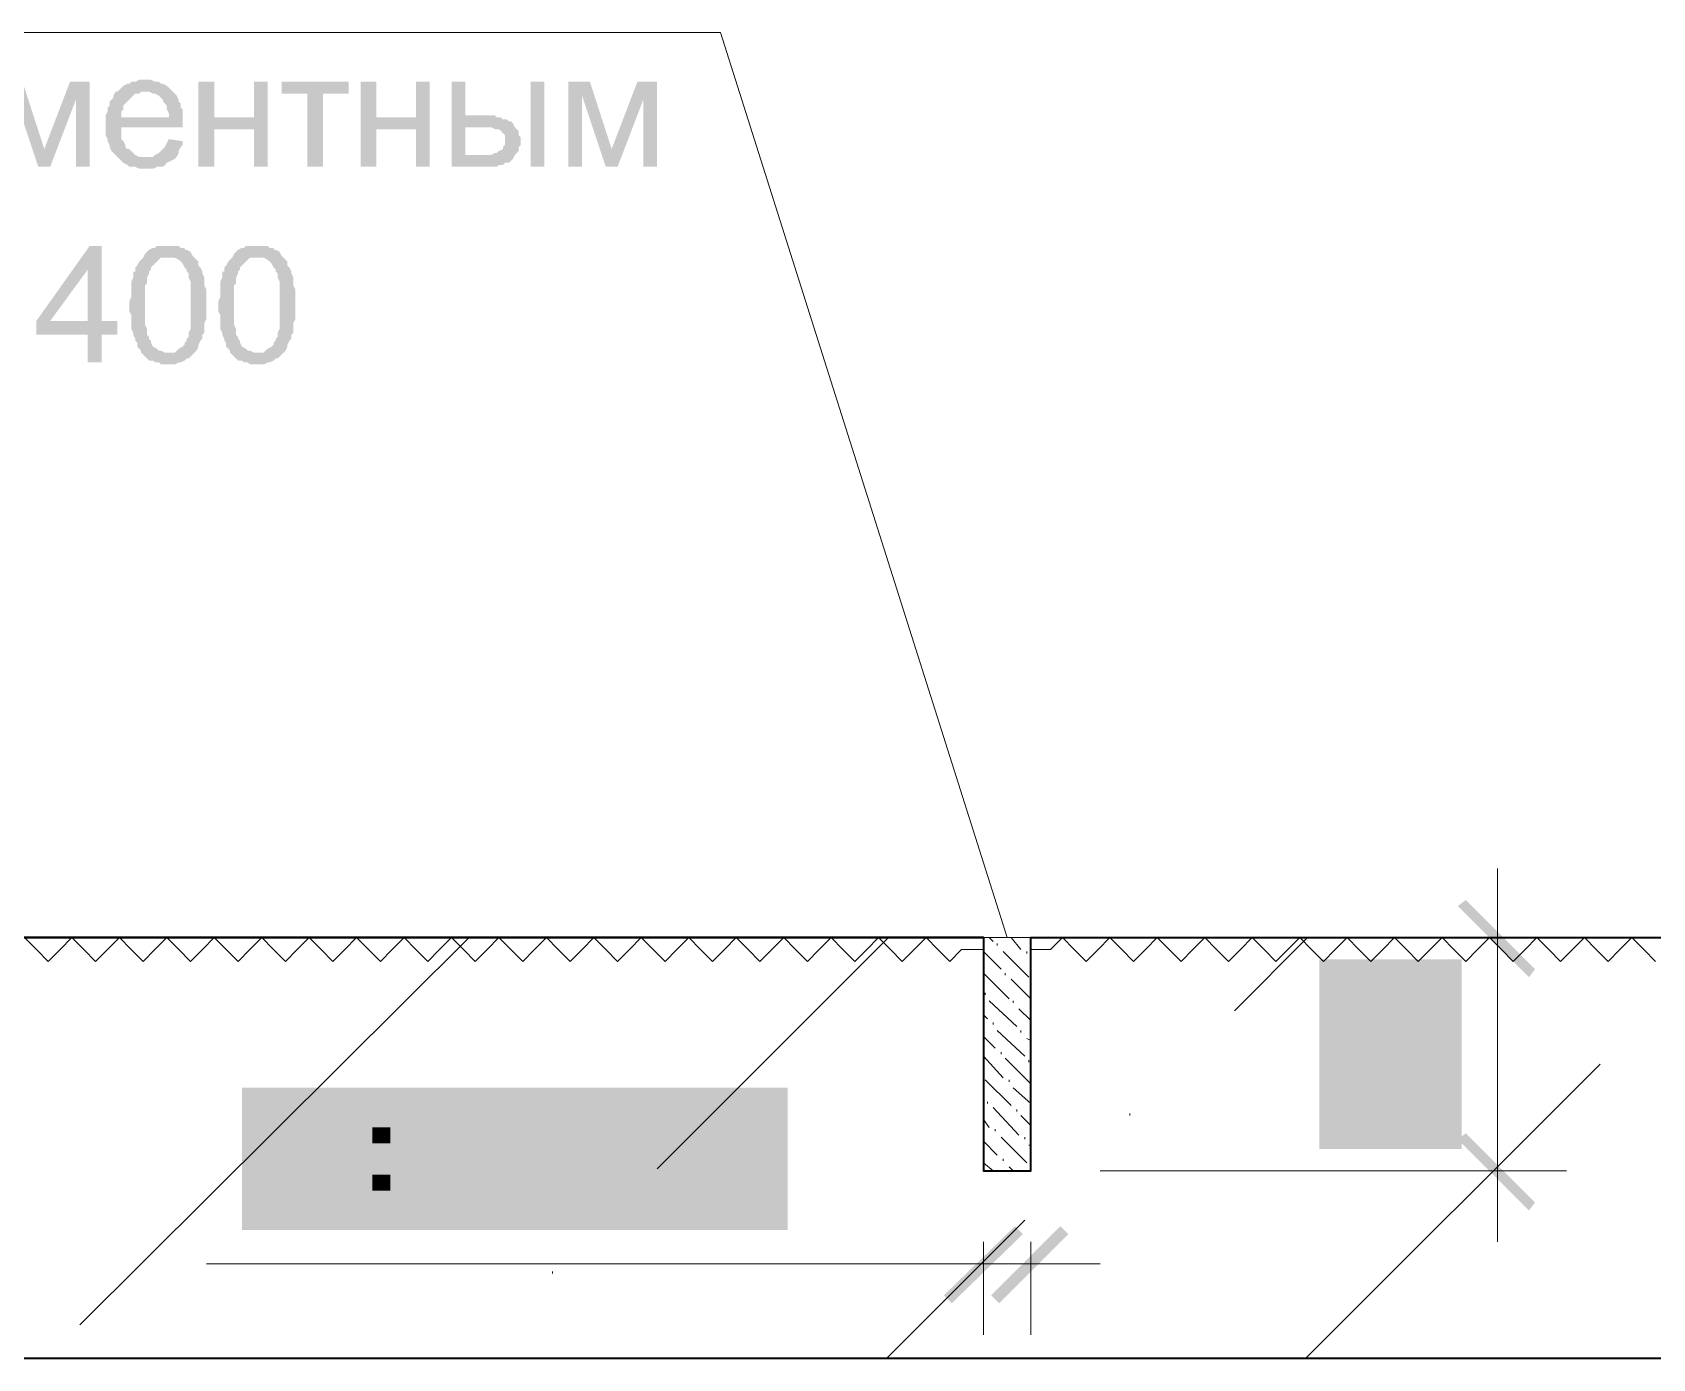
# Model space of a CAD drawing. Header units: millimetres. Extents: x -383313 to -161684, y -117025 to 99224.
# Drawn here: x -366455 to -362985, y -1818 to 1022 of the extents above; entities that cross this region are included whole.
import ezdxf

# ---------------------------------------------------------------- set-up
doc = ezdxf.new("R2010")
doc.units = ezdxf.units.MM
doc.header["$MEASUREMENT"] = 0
doc.layers.add('PDF_Geometry', color=7, linetype='Continuous')
doc.layers.add('PDF_Solid Fills', color=7, linetype='Continuous')

# ---------------------------------------------------------------- blocks, each defined once
blk = doc.blocks.new('A$Cf5759c35')
at = {"layer": 'PDF_Solid Fills'}
for points in [[(-7751.2, 19185.5), (-7751.2, 19185.5), (-7763.9, 19185.5), (-7772.4, 19181.2), (-7780.9, 19181.2), (-7785.1, 19177), (-7789.3, 19177), (-7797.8, 19172.8), (-7802, 19168.5), (-7806.3, 19164.3), (-7810.5, 19160.1), (-7751.2, 19160.1), (-7747, 19160.1), (-7742.8, 19160.1), (-7734.3, 19155.8), (-7730.1, 19155.8), (-7721.6, 19151.6), (-7717.4, 19147.4), (-7713.1, 19143.1), (-7713.1, 19138.9), (-7708.9, 19134.7), (-7704.7, 19130.4), (-7704.7, 19122), (-7700.4, 19113.5), (-7700.4, 19105), (-7802, 19105), (-7670.8, 19105), (-7670.8, 19113.5), (-7670.8, 19122), (-7675, 19126.2), (-7675, 19134.7), (-7679.3, 19138.9), (-7679.3, 19143.1), (-7683.5, 19151.6), (-7687.7, 19155.8), (-7692, 19160.1), (-7696.2, 19164.3), (-7700.4, 19168.5), (-7704.7, 19172.8), (-7713.1, 19177), (-7717.4, 19177), (-7721.6, 19181.2), (-7730.1, 19181.2), (-7738.5, 19185.5), (-7742.8, 19185.5)], [(-7869.8, 19181.2), (-7912.1, 19181.2), (-7967.1, 19037.3), (-7979.8, 18999.2), (-7954.4, 18999.2), (-7899.4, 19143.1)], [(-7810.5, 19160.1), (-7814.7, 19160.1), (-7819, 19151.6), (-7819, 19147.4), (-7823.2, 19143.1), (-7827.4, 19138.9), (-7827.4, 19130.4), (-7831.7, 19126.2), (-7831.7, 19117.7), (-7835.9, 19109.3), (-7835.9, 19105), (-7835.9, 19096.6), (-7835.9, 19088.1), (-7835.9, 19079.6), (-7835.9, 19075.4), (-7835.9, 19066.9), (-7831.7, 19058.5), (-7831.7, 19054.2), (-7827.4, 19045.8), (-7827.4, 19041.5), (-7823.2, 19033.1), (-7819, 19028.8), (-7814.7, 19024.6), (-7810.5, 19020.4), (-7751.2, 19020.4), (-7751.2, 19020.4), (-7759.7, 19020.4), (-7763.9, 19020.4), (-7772.4, 19024.6), (-7776.6, 19028.8), (-7780.9, 19033.1), (-7785.1, 19037.3), (-7789.3, 19037.3), (-7793.6, 19041.5), (-7793.6, 19045.8), (-7797.8, 19054.2), (-7802, 19058.5), (-7802, 19066.9), (-7802, 19075.4), (-7802, 19083.9), (-7670.8, 19083.9), (-7670.8, 19083.9), (-7670.8, 19088.1), (-7670.8, 19096.6), (-7670.8, 19105), (-7802, 19105), (-7802, 19109.3), (-7802, 19117.7), (-7797.8, 19122), (-7797.8, 19130.4), (-7793.6, 19134.7), (-7789.3, 19138.9), (-7785.1, 19143.1), (-7780.9, 19147.4), (-7776.6, 19151.6), (-7772.4, 19155.8), (-7763.9, 19155.8), (-7759.7, 19160.1), (-7751.2, 19160.1)], [(-7603.1, 19181.2), (-7636.9, 19181.2), (-7636.9, 18999.2), (-7603.1, 18999.2), (-7603.1, 19079.6), (-7518.4, 19079.6), (-7603.1, 19105)], [(-7488.8, 19181.2), (-7518.4, 19181.2), (-7518.4, 19105), (-7603.1, 19105), (-7518.4, 19079.6), (-7518.4, 18999.2), (-7488.8, 18999.2)], [(-7315.2, 19181.2), (-7459.1, 19181.2), (-7459.1, 19155.8), (-7404.1, 19155.8), (-7404.1, 18999.2), (-7370.2, 18999.2), (-7370.2, 19155.8), (-7315.2, 19155.8)], [(-7255.9, 19181.2), (-7289.8, 19181.2), (-7289.8, 18999.2), (-7255.9, 18999.2), (-7255.9, 19079.6), (-7171.3, 19079.6), (-7255.9, 19105)], [(-7141.6, 19181.2), (-7171.3, 19181.2), (-7171.3, 19105), (-7255.9, 19105), (-7171.3, 19079.6), (-7171.3, 18999.2), (-7141.6, 18999.2)], [(-7065.4, 19181.2), (-7095.1, 19181.2), (-7095.1, 18999.2), (-6997.7, 18999.2), (-6993.5, 19003.4), (-6985, 19003.4), (-6980.8, 19007.7), (-6972.3, 19007.7), (-6968.1, 19011.9), (-6963.8, 19016.1), (-6963.8, 19016.1), (-6959.6, 19024.6), (-7065.4, 19024.6), (-7065.4, 19083.9), (-7031.6, 19083.9), (-6959.6, 19083.9), (-6963.8, 19092.3), (-6968.1, 19096.6), (-6972.3, 19096.6), (-6976.5, 19100.8), (-6985, 19100.8), (-6989.2, 19105), (-6997.7, 19105), (-7001.9, 19109.3), (-7010.4, 19109.3), (-7018.9, 19109.3), (-7027.3, 19109.3), (-7065.4, 19109.3)], [(-6798.7, 19181.2), (-6845.3, 19181.2), (-6845.3, 18999.2), (-6815.7, 18999.2), (-6815.7, 19151.6)], [(-6654.8, 19181.2), (-6697.1, 19181.2), (-6752.2, 19037.3), (-6764.9, 18999.2), (-6739.5, 18999.2), (-6684.4, 19143.1)], [(-6959.6, 19083.9), (-7031.6, 19083.9), (-7010.4, 19083.9), (-7001.9, 19079.6), (-6997.7, 19079.6), (-6993.5, 19079.6), (-6989.2, 19075.4), (-6985, 19071.2), (-6980.8, 19066.9), (-6980.8, 19058.5), (-6980.8, 19054.2), (-6980.8, 19054.2), (-6980.8, 19045.8), (-6985, 19041.5), (-6985, 19037.3), (-6993.5, 19033.1), (-6993.5, 19033.1), (-6997.7, 19028.8), (-7001.9, 19028.8), (-7010.4, 19024.6), (-7014.6, 19024.6), (-7023.1, 19024.6), (-7035.8, 19024.6), (-7065.4, 19024.6), (-6959.6, 19024.6), (-6955.4, 19028.8), (-6951.1, 19033.1), (-6951.1, 19041.5), (-6946.9, 19045.8), (-6946.9, 19054.2), (-6946.9, 19054.2), (-6946.9, 19062.7), (-6951.1, 19066.9), (-6951.1, 19075.4), (-6955.4, 19079.6)], [(-7700.4, 19058.5), (-7700.4, 19058.5), (-7704.7, 19050), (-7708.9, 19041.5), (-7713.1, 19037.3), (-7717.4, 19033.1), (-7721.6, 19028.8), (-7721.6, 19028.8), (-7730.1, 19024.6), (-7734.3, 19020.4), (-7742.8, 19020.4), (-7751.2, 19020.4), (-7810.5, 19020.4), (-7810.5, 19020.4), (-7806.3, 19016.1), (-7802, 19011.9), (-7797.8, 19007.7), (-7789.3, 19003.4), (-7785.1, 18999.2), (-7776.6, 18999.2), (-7772.4, 18999.2), (-7763.9, 18995), (-7755.5, 18995), (-7751.2, 18995), (-7751.2, 18995), (-7742.8, 18995), (-7734.3, 18995), (-7725.8, 18999.2), (-7721.6, 18999.2), (-7713.1, 18999.2), (-7708.9, 19003.4), (-7704.7, 19007.7), (-7696.2, 19011.9), (-7696.2, 19011.9), (-7687.7, 19016.1), (-7683.5, 19020.4), (-7679.3, 19028.8), (-7679.3, 19033.1), (-7675, 19041.5), (-7670.8, 19045.8), (-7670.8, 19054.2)], [(-7844.4, 18829.9), (-7869.8, 18829.9), (-7984.1, 18669), (-7984.1, 18639.4), (-7874, 18639.4), (-7874, 18580.1), (-7844.4, 18580.1), (-7844.4, 18639.4), (-7810.5, 18639.4), (-7810.5, 18669), (-7844.4, 18669), (-7954.4, 18669), (-7874, 18779.1)], [(-7844.4, 18829.9), (-7874, 18779.1), (-7874, 18669), (-7954.4, 18669), (-7844.4, 18669)], [(-7755.5, 18804.5), (-7759.7, 18800.2), (-7763.9, 18796), (-7768.2, 18787.5), (-7772.4, 18783.3), (-7772.4, 18774.8), (-7776.6, 18774.8), (-7776.6, 18766.4), (-7776.6, 18762.1), (-7780.9, 18753.7), (-7780.9, 18749.4), (-7780.9, 18741), (-7780.9, 18736.7), (-7780.9, 18728.3), (-7780.9, 18719.8), (-7785.1, 18711.3), (-7785.1, 18702.9), (-7785.1, 18698.6), (-7785.1, 18690.2), (-7780.9, 18681.7), (-7780.9, 18673.2), (-7780.9, 18664.8), (-7780.9, 18656.3), (-7780.9, 18652.1), (-7776.6, 18643.6), (-7776.6, 18639.4), (-7772.4, 18630.9), (-7772.4, 18626.7), (-7768.2, 18622.4), (-7768.2, 18614), (-7763.9, 18609.7), (-7759.7, 18605.5), (-7759.7, 18601.3), (-7755.5, 18597), (-7700.4, 18601.3), (-7704.7, 18601.3), (-7708.9, 18601.3), (-7717.4, 18605.5), (-7721.6, 18605.5), (-7725.8, 18609.7), (-7734.3, 18614), (-7738.5, 18622.4), (-7738.5, 18622.4), (-7738.5, 18626.7), (-7742.8, 18630.9), (-7742.8, 18635.1), (-7747, 18639.4), (-7747, 18647.8), (-7747, 18652.1), (-7751.2, 18660.5), (-7751.2, 18669), (-7751.2, 18677.5), (-7751.2, 18685.9), (-7751.2, 18694.4), (-7751.2, 18702.9), (-7751.2, 18711.3), (-7751.2, 18719.8), (-7751.2, 18728.3), (-7751.2, 18736.7), (-7751.2, 18745.2), (-7747, 18749.4), (-7747, 18757.9), (-7747, 18762.1), (-7742.8, 18770.6), (-7742.8, 18774.8), (-7738.5, 18779.1), (-7738.5, 18783.3), (-7734.3, 18787.5), (-7730.1, 18791.8), (-7725.8, 18796), (-7721.6, 18800.2), (-7717.4, 18804.5), (-7708.9, 18804.5), (-7700.4, 18804.5)], [(-7700.4, 18829.9), (-7700.4, 18829.9), (-7725.8, 18829.9), (-7730.1, 18825.6), (-7734.3, 18825.6), (-7742.8, 18821.4), (-7747, 18817.2), (-7747, 18817.2), (-7751.2, 18812.9), (-7755.5, 18804.5), (-7700.4, 18804.5), (-7700.4, 18804.5), (-7692, 18804.5), (-7687.7, 18804.5), (-7679.3, 18800.2), (-7675, 18796), (-7670.8, 18791.8), (-7666.6, 18783.3), (-7666.6, 18783.3), (-7662.3, 18779.1), (-7662.3, 18774.8), (-7658.1, 18770.6), (-7658.1, 18766.4), (-7658.1, 18762.1), (-7653.9, 18753.7), (-7653.9, 18745.2), (-7653.9, 18741), (-7653.9, 18732.5), (-7653.9, 18724), (-7653.9, 18711.3), (-7653.9, 18702.9), (-7653.9, 18702.9), (-7653.9, 18690.2), (-7653.9, 18681.7), (-7653.9, 18673.2), (-7653.9, 18664.8), (-7653.9, 18660.5), (-7653.9, 18652.1), (-7658.1, 18643.6), (-7658.1, 18639.4), (-7658.1, 18635.1), (-7662.3, 18630.9), (-7662.3, 18626.7), (-7666.6, 18622.4), (-7666.6, 18618.2), (-7670.8, 18614), (-7679.3, 18609.7), (-7683.5, 18605.5), (-7687.7, 18601.3), (-7696.2, 18601.3), (-7700.4, 18601.3), (-7755.5, 18597), (-7751.2, 18592.8), (-7747, 18588.6), (-7742.8, 18584.3), (-7734.3, 18584.3), (-7730.1, 18580.1), (-7721.6, 18580.1), (-7717.4, 18575.9), (-7708.9, 18575.9), (-7700.4, 18575.9), (-7700.4, 18575.9), (-7692, 18575.9), (-7687.7, 18575.9), (-7679.3, 18580.1), (-7675, 18580.1), (-7666.6, 18584.3), (-7662.3, 18588.6), (-7658.1, 18588.6), (-7653.9, 18592.8), (-7649.6, 18597), (-7645.4, 18601.3), (-7641.2, 18605.5), (-7636.9, 18614), (-7636.9, 18618.2), (-7632.7, 18626.7), (-7628.5, 18630.9), (-7628.5, 18635.1), (-7628.5, 18639.4), (-7624.2, 18643.6), (-7624.2, 18652.1), (-7624.2, 18656.3), (-7624.2, 18664.8), (-7620, 18673.2), (-7620, 18677.5), (-7620, 18685.9), (-7620, 18694.4), (-7620, 18702.9), (-7620, 18707.1), (-7620, 18715.6), (-7620, 18724), (-7620, 18732.5), (-7620, 18736.7), (-7624.2, 18745.2), (-7624.2, 18749.4), (-7624.2, 18757.9), (-7624.2, 18762.1), (-7628.5, 18770.6), (-7628.5, 18774.8), (-7632.7, 18783.3), (-7636.9, 18787.5), (-7636.9, 18796), (-7641.2, 18800.2), (-7641.2, 18800.2), (-7645.4, 18804.5), (-7649.6, 18808.7), (-7653.9, 18817.2), (-7662.3, 18821.4), (-7666.6, 18821.4), (-7666.6, 18825.6), (-7675, 18825.6), (-7679.3, 18829.9), (-7687.7, 18829.9), (-7696.2, 18829.9)], [(-7565, 18804.5), (-7569.2, 18800.2), (-7573.4, 18796), (-7577.7, 18787.5), (-7581.9, 18783.3), (-7581.9, 18774.8), (-7586.1, 18774.8), (-7586.1, 18766.4), (-7586.1, 18762.1), (-7590.4, 18753.7), (-7590.4, 18749.4), (-7590.4, 18741), (-7590.4, 18736.7), (-7590.4, 18728.3), (-7590.4, 18719.8), (-7594.6, 18711.3), (-7594.6, 18702.9), (-7594.6, 18698.6), (-7594.6, 18690.2), (-7590.4, 18681.7), (-7590.4, 18673.2), (-7590.4, 18664.8), (-7590.4, 18656.3), (-7590.4, 18652.1), (-7586.1, 18643.6), (-7586.1, 18639.4), (-7581.9, 18630.9), (-7581.9, 18626.7), (-7577.7, 18622.4), (-7577.7, 18614), (-7573.4, 18609.7), (-7569.2, 18605.5), (-7569.2, 18601.3), (-7565, 18597), (-7509.9, 18601.3), (-7514.2, 18601.3), (-7518.4, 18601.3), (-7526.9, 18605.5), (-7531.1, 18605.5), (-7535.3, 18609.7), (-7543.8, 18614), (-7548, 18622.4), (-7548, 18622.4), (-7548, 18626.7), (-7552.3, 18630.9), (-7552.3, 18635.1), (-7556.5, 18639.4), (-7556.5, 18647.8), (-7556.5, 18652.1), (-7560.7, 18660.5), (-7560.7, 18669), (-7560.7, 18677.5), (-7560.7, 18685.9), (-7560.7, 18694.4), (-7560.7, 18702.9), (-7560.7, 18711.3), (-7560.7, 18719.8), (-7560.7, 18728.3), (-7560.7, 18736.7), (-7560.7, 18745.2), (-7556.5, 18749.4), (-7556.5, 18757.9), (-7556.5, 18762.1), (-7552.3, 18770.6), (-7552.3, 18774.8), (-7548, 18779.1), (-7548, 18783.3), (-7543.8, 18787.5), (-7539.6, 18791.8), (-7535.3, 18796), (-7531.1, 18800.2), (-7526.9, 18804.5), (-7518.4, 18804.5), (-7509.9, 18804.5)], [(-7509.9, 18829.9), (-7509.9, 18829.9), (-7535.3, 18829.9), (-7539.6, 18825.6), (-7543.8, 18825.6), (-7552.3, 18821.4), (-7556.5, 18817.2), (-7556.5, 18817.2), (-7560.7, 18812.9), (-7565, 18804.5), (-7509.9, 18804.5), (-7509.9, 18804.5), (-7501.5, 18804.5), (-7497.2, 18804.5), (-7488.8, 18800.2), (-7484.5, 18796), (-7480.3, 18791.8), (-7476.1, 18783.3), (-7476.1, 18783.3), (-7471.8, 18779.1), (-7471.8, 18774.8), (-7467.6, 18770.6), (-7467.6, 18766.4), (-7467.6, 18762.1), (-7463.4, 18753.7), (-7463.4, 18745.2), (-7463.4, 18741), (-7463.4, 18732.5), (-7463.4, 18724), (-7463.4, 18711.3), (-7463.4, 18702.9), (-7463.4, 18702.9), (-7463.4, 18690.2), (-7463.4, 18681.7), (-7463.4, 18673.2), (-7463.4, 18664.8), (-7463.4, 18660.5), (-7463.4, 18652.1), (-7467.6, 18643.6), (-7467.6, 18639.4), (-7467.6, 18635.1), (-7471.8, 18630.9), (-7471.8, 18626.7), (-7476.1, 18622.4), (-7476.1, 18618.2), (-7480.3, 18614), (-7488.8, 18609.7), (-7493, 18605.5), (-7497.2, 18601.3), (-7505.7, 18601.3), (-7509.9, 18601.3), (-7565, 18597), (-7560.7, 18592.8), (-7556.5, 18588.6), (-7552.3, 18584.3), (-7543.8, 18584.3), (-7539.6, 18580.1), (-7531.1, 18580.1), (-7526.9, 18575.9), (-7518.4, 18575.9), (-7509.9, 18575.9), (-7509.9, 18575.9), (-7501.5, 18575.9), (-7497.2, 18575.9), (-7488.8, 18580.1), (-7484.5, 18580.1), (-7476.1, 18584.3), (-7471.8, 18588.6), (-7467.6, 18588.6), (-7463.4, 18592.8), (-7459.1, 18597), (-7454.9, 18601.3), (-7450.7, 18605.5), (-7446.4, 18614), (-7446.4, 18618.2), (-7442.2, 18626.7), (-7438, 18630.9), (-7438, 18635.1), (-7438, 18639.4), (-7433.7, 18643.6), (-7433.7, 18652.1), (-7433.7, 18656.3), (-7433.7, 18664.8), (-7429.5, 18673.2), (-7429.5, 18677.5), (-7429.5, 18685.9), (-7429.5, 18694.4), (-7429.5, 18702.9), (-7429.5, 18707.1), (-7429.5, 18715.6), (-7429.5, 18724), (-7429.5, 18732.5), (-7429.5, 18736.7), (-7433.7, 18745.2), (-7433.7, 18749.4), (-7433.7, 18757.9), (-7433.7, 18762.1), (-7438, 18770.6), (-7438, 18774.8), (-7442.2, 18783.3), (-7446.4, 18787.5), (-7446.4, 18796), (-7450.7, 18800.2), (-7450.7, 18800.2), (-7454.9, 18804.5), (-7459.1, 18808.7), (-7463.4, 18817.2), (-7471.8, 18821.4), (-7476.1, 18821.4), (-7476.1, 18825.6), (-7484.5, 18825.6), (-7488.8, 18829.9), (-7497.2, 18829.9), (-7505.7, 18829.9)], [(-5211.2, 17195.8), (-5211.2, 17195.8), (-5211.2, 17170.4), (-5207, 17166.2), (-5207, 17161.9), (-5202.8, 17153.5), (-5198.5, 17149.2), (-5198.5, 17149.2), (-5194.3, 17145), (-5185.8, 17140.8), (-5185.8, 17195.8), (-5185.8, 17195.8), (-5185.8, 17204.3), (-5185.8, 17208.5), (-5181.6, 17217), (-5177.4, 17221.2), (-5173.1, 17225.4), (-5164.7, 17229.7), (-5164.7, 17229.7), (-5160.4, 17233.9), (-5156.2, 17233.9), (-5152, 17238.1), (-5147.7, 17238.1), (-5143.5, 17238.1), (-5135, 17242.4), (-5126.6, 17242.4), (-5122.3, 17242.4), (-5113.9, 17242.4), (-5105.4, 17242.4), (-5092.7, 17242.4), (-5084.2, 17242.4), (-5084.2, 17242.4), (-5071.5, 17242.4), (-5063.1, 17242.4), (-5054.6, 17242.4), (-5046.1, 17242.4), (-5041.9, 17242.4), (-5033.4, 17242.4), (-5025, 17238.1), (-5020.7, 17238.1), (-5016.5, 17238.1), (-5012.3, 17233.9), (-5008, 17233.9), (-5003.8, 17229.7), (-4999.6, 17229.7), (-4995.3, 17225.4), (-4991.1, 17217), (-4986.9, 17212.7), (-4982.6, 17208.5), (-4982.6, 17200), (-4982.6, 17195.8), (-4978.4, 17140.8), (-4974.2, 17145), (-4969.9, 17149.2), (-4965.7, 17153.5), (-4965.7, 17161.9), (-4961.5, 17166.2), (-4961.5, 17174.6), (-4957.2, 17178.9), (-4957.2, 17187.3), (-4957.2, 17195.8), (-4957.2, 17195.8), (-4957.2, 17204.3), (-4957.2, 17208.5), (-4961.5, 17217), (-4961.5, 17221.2), (-4965.7, 17229.7), (-4969.9, 17233.9), (-4969.9, 17238.1), (-4974.2, 17242.4), (-4978.4, 17246.6), (-4982.6, 17250.8), (-4986.9, 17255.1), (-4995.3, 17259.3), (-4999.6, 17259.3), (-5008, 17263.5), (-5012.3, 17267.8), (-5016.5, 17267.8), (-5020.7, 17267.8), (-5025, 17272), (-5033.4, 17272), (-5037.7, 17272), (-5046.1, 17272), (-5054.6, 17276.2), (-5058.8, 17276.2), (-5067.3, 17276.2), (-5075.8, 17276.2), (-5084.2, 17276.2), (-5088.5, 17276.2), (-5096.9, 17276.2), (-5105.4, 17276.2), (-5113.9, 17276.2), (-5118.1, 17276.2), (-5126.6, 17272), (-5130.8, 17272), (-5139.3, 17272), (-5143.5, 17272), (-5152, 17267.8), (-5156.2, 17267.8), (-5164.7, 17263.5), (-5168.9, 17259.3), (-5177.4, 17259.3), (-5181.6, 17255.1), (-5181.6, 17255.1), (-5185.8, 17250.8), (-5190.1, 17246.6), (-5198.5, 17242.4), (-5202.8, 17233.9), (-5202.8, 17229.7), (-5207, 17229.7), (-5207, 17221.2), (-5211.2, 17217), (-5211.2, 17208.5), (-5211.2, 17200)], [(-5185.8, 17140.8), (-5181.6, 17136.5), (-5177.4, 17132.3), (-5168.9, 17128.1), (-5164.7, 17123.8), (-5156.2, 17123.8), (-5156.2, 17119.6), (-5147.7, 17119.6), (-5143.5, 17119.6), (-5135, 17115.4), (-5130.8, 17115.4), (-5122.3, 17115.4), (-5118.1, 17115.4), (-5109.6, 17115.4), (-5101.2, 17115.4), (-5092.7, 17111.1), (-5084.2, 17111.1), (-5080, 17111.1), (-5071.5, 17111.1), (-5063.1, 17115.4), (-5054.6, 17115.4), (-5046.1, 17115.4), (-5037.7, 17115.4), (-5033.4, 17115.4), (-5025, 17119.6), (-5020.7, 17119.6), (-5012.3, 17123.8), (-5008, 17123.8), (-5003.8, 17128.1), (-4995.3, 17128.1), (-4991.1, 17132.3), (-4986.9, 17136.5), (-4982.6, 17136.5), (-4978.4, 17140.8), (-4982.6, 17195.8), (-4982.6, 17191.6), (-4982.6, 17187.3), (-4986.9, 17178.9), (-4986.9, 17174.6), (-4991.1, 17170.4), (-4995.3, 17161.9), (-5003.8, 17157.7), (-5003.8, 17157.7), (-5008, 17157.7), (-5012.3, 17153.5), (-5016.5, 17153.5), (-5020.7, 17149.2), (-5029.2, 17149.2), (-5033.4, 17149.2), (-5041.9, 17145), (-5050.4, 17145), (-5058.8, 17145), (-5067.3, 17145), (-5075.8, 17145), (-5084.2, 17145), (-5092.7, 17145), (-5101.2, 17145), (-5109.6, 17145), (-5118.1, 17145), (-5126.6, 17145), (-5130.8, 17149.2), (-5139.3, 17149.2), (-5143.5, 17149.2), (-5152, 17153.5), (-5156.2, 17153.5), (-5160.4, 17157.7), (-5164.7, 17157.7), (-5168.9, 17161.9), (-5173.1, 17166.2), (-5177.4, 17170.4), (-5181.6, 17174.6), (-5185.8, 17178.9), (-5185.8, 17187.3), (-5185.8, 17195.8)], [(-5207, 17073), (-5207, 16946), (-5080, 16924.9), (-5075.8, 16954.5), (-5080, 16954.5), (-5084.2, 16958.7), (-5088.5, 16967.2), (-5092.7, 16971.4), (-5092.7, 16971.4), (-5096.9, 16975.7), (-5096.9, 16984.1), (-5101.2, 16992.6), (-5101.2, 16996.8), (-5105.4, 17060.3), (-5105.4, 17060.3), (-5109.6, 17056.1), (-5109.6, 16958.7), (-5177.4, 16971.4), (-5177.4, 17073)], [(-5105.4, 17060.3), (-5101.2, 16996.8), (-5101.2, 17005.3), (-5096.9, 17013.8), (-5096.9, 17022.2), (-5092.7, 17026.5), (-5088.5, 17030.7), (-5084.2, 17034.9), (-5080, 17039.2), (-5075.8, 17043.4), (-5071.5, 17047.6), (-5063.1, 17047.6), (-5058.8, 17051.9), (-5050.4, 17051.9), (-5041.9, 17051.9), (-5041.9, 17051.9), (-5037.7, 17051.9), (-5029.2, 17051.9), (-5020.7, 17047.6), (-5016.5, 17047.6), (-5008, 17043.4), (-5003.8, 17039.2), (-4999.6, 17034.9), (-4999.6, 17034.9), (-4991.1, 17030.7), (-4991.1, 17022.2), (-4986.9, 17018), (-4982.6, 17013.8), (-4982.6, 17005.3), (-4982.6, 16996.8), (-4982.6, 17060.3), (-4986.9, 17064.6), (-4986.9, 17064.6), (-4995.3, 17068.8), (-4999.6, 17073), (-5003.8, 17077.3), (-5012.3, 17077.3), (-5016.5, 17081.5), (-5025, 17081.5), (-5033.4, 17081.5), (-5037.7, 17085.7), (-5046.1, 17085.7), (-5050.4, 17085.7), (-5054.6, 17081.5), (-5063.1, 17081.5), (-5071.5, 17081.5), (-5075.8, 17077.3), (-5084.2, 17077.3), (-5088.5, 17073), (-5092.7, 17068.8), (-5101.2, 17064.6)], [(-5126.6, 17005.3), (-5126.6, 17005.3), (-5126.6, 16992.6), (-5122.3, 16984.1), (-5122.3, 16975.7), (-5118.1, 16971.4), (-5113.9, 16967.2), (-5109.6, 16958.7), (-5109.6, 17056.1), (-5113.9, 17051.9), (-5118.1, 17043.4), (-5122.3, 17039.2), (-5122.3, 17034.9), (-5126.6, 17026.5), (-5126.6, 17022.2), (-5126.6, 17013.8)], [(-5029.2, 16950.3), (-5025, 16916.4), (-5025, 16920.6), (-5008, 16920.6), (-5003.8, 16924.9), (-4995.3, 16924.9), (-4991.1, 16929.1), (-4986.9, 16933.3), (-4982.6, 16937.6), (-4978.4, 16941.8), (-4974.2, 16946), (-4969.9, 16950.3), (-4965.7, 16958.7), (-4961.5, 16963), (-4961.5, 16971.4), (-4961.5, 16975.7), (-4957.2, 16984.1), (-4957.2, 16992.6), (-4957.2, 16996.8), (-4957.2, 17001.1), (-4957.2, 17005.3), (-4957.2, 17013.8), (-4961.5, 17022.2), (-4961.5, 17026.5), (-4965.7, 17034.9), (-4965.7, 17039.2), (-4969.9, 17043.4), (-4974.2, 17051.9), (-4978.4, 17056.1), (-4982.6, 17060.3), (-4982.6, 16996.8), (-4982.6, 16996.8), (-4982.6, 16992.6), (-4982.6, 16984.1), (-4986.9, 16979.9), (-4991.1, 16971.4), (-4995.3, 16967.2), (-4999.6, 16963), (-5003.8, 16958.7), (-5008, 16958.7), (-5016.5, 16954.5), (-5020.7, 16950.3)], [(-7442.2, 17001.1), (-7463.4, 17001.1), (-7467.6, 16996.8), (-7476.1, 16996.8), (-7480.3, 16992.6), (-7488.8, 16988.4), (-7493, 16984.1), (-7493, 16984.1), (-7497.2, 16979.9), (-7442.2, 16975.7), (-7438, 16975.7), (-7429.5, 16975.7), (-7421, 16971.4), (-7416.8, 16971.4), (-7412.6, 16967.2), (-7408.3, 16963), (-7404.1, 16958.7), (-7404.1, 16950.3), (-7399.9, 16946), (-7399.9, 16937.6), (-7399.9, 16933.3), (-7399.9, 16929.1), (-7404.1, 16920.6), (-7408.3, 16916.4), (-7412.6, 16912.2), (-7416.8, 16907.9), (-7416.8, 16903.7), (-7425.3, 16903.7), (-7429.5, 16899.5), (-7438, 16899.5), (-7446.4, 16895.2), (-7450.7, 16895.2), (-7391.4, 16895.2), (-7387.2, 16899.5), (-7382.9, 16903.7), (-7378.7, 16907.9), (-7374.5, 16912.2), (-7374.5, 16916.4), (-7370.2, 16924.9), (-7370.2, 16929.1), (-7370.2, 16937.6), (-7370.2, 16941.8), (-7370.2, 16950.3), (-7374.5, 16958.7), (-7374.5, 16963), (-7378.7, 16971.4), (-7378.7, 16971.4), (-7382.9, 16975.7), (-7387.2, 16979.9), (-7391.4, 16984.1), (-7399.9, 16988.4), (-7404.1, 16992.6), (-7408.3, 16996.8), (-7416.8, 16996.8), (-7421, 17001.1), (-7429.5, 17001.1), (-7433.7, 17001.1)], [(-7497.2, 16979.9), (-7501.5, 16975.7), (-7505.7, 16971.4), (-7509.9, 16963), (-7509.9, 16958.7), (-7514.2, 16950.3), (-7514.2, 16946), (-7518.4, 16937.6), (-7488.8, 16933.3), (-7484.5, 16937.6), (-7484.5, 16941.8), (-7480.3, 16950.3), (-7480.3, 16954.5), (-7476.1, 16963), (-7471.8, 16967.2), (-7467.6, 16967.2), (-7463.4, 16971.4), (-7454.9, 16975.7), (-7450.7, 16975.7), (-7442.2, 16975.7)], [(-6976.5, 16996.8), (-7103.5, 16996.8), (-7124.7, 16869.8), (-7095.1, 16865.6), (-7095.1, 16869.8), (-7090.8, 16874.1), (-7082.4, 16878.3), (-7078.1, 16882.5), (-7078.1, 16882.5), (-7073.9, 16886.8), (-7065.4, 16886.8), (-7057, 16891), (-7052.7, 16891), (-6989.2, 16895.2), (-6989.2, 16895.2), (-6993.5, 16899.5), (-7090.8, 16899.5), (-7078.1, 16967.2), (-6976.5, 16967.2)], [(-6786, 16933.3), (-6832.6, 16933.3), (-6832.6, 16751.3), (-6803, 16751.3), (-6803, 16903.7)], [(-6642.1, 16933.3), (-6684.4, 16933.3), (-6739.5, 16789.4), (-6752.2, 16751.3), (-6726.8, 16751.3), (-6671.7, 16895.2)], [(-6544.7, 16933.3), (-6591.3, 16933.3), (-6591.3, 16751.3), (-6561.7, 16751.3), (-6561.7, 16903.7)], [(-6400.8, 16933.3), (-6443.1, 16933.3), (-6498.2, 16789.4), (-6510.9, 16751.3), (-6485.5, 16751.3), (-6430.4, 16895.2)], [(-7454.9, 16895.2), (-7459.1, 16869.8), (-7459.1, 16869.8), (-7450.7, 16869.8), (-7446.4, 16874.1), (-7438, 16874.1), (-7378.7, 16874.1), (-7382.9, 16878.3), (-7391.4, 16882.5), (-7395.6, 16886.8), (-7404.1, 16886.8), (-7395.6, 16891), (-7391.4, 16895.2), (-7450.7, 16895.2)], [(-7044.3, 16916.4), (-7044.3, 16916.4), (-7057, 16916.4), (-7065.4, 16912.2), (-7073.9, 16912.2), (-7078.1, 16907.9), (-7082.4, 16903.7), (-7090.8, 16899.5), (-6993.5, 16899.5), (-6997.7, 16903.7), (-7006.2, 16907.9), (-7010.4, 16912.2), (-7014.6, 16912.2), (-7023.1, 16916.4), (-7027.3, 16916.4), (-7035.8, 16916.4)], [(-6989.2, 16895.2), (-7052.7, 16891), (-7044.3, 16891), (-7035.8, 16886.8), (-7027.3, 16886.8), (-7023.1, 16882.5), (-7018.9, 16878.3), (-7014.6, 16874.1), (-7010.4, 16869.8), (-7006.2, 16865.6), (-7001.9, 16861.4), (-7001.9, 16852.9), (-6997.7, 16848.7), (-6997.7, 16840.2), (-6997.7, 16831.7), (-6997.7, 16831.7), (-6997.7, 16827.5), (-6997.7, 16819), (-7001.9, 16810.6), (-7001.9, 16806.3), (-7006.2, 16797.9), (-7010.4, 16793.6), (-7014.6, 16789.4), (-7014.6, 16789.4), (-7018.9, 16780.9), (-7027.3, 16780.9), (-7031.6, 16776.7), (-7035.8, 16772.5), (-7044.3, 16772.5), (-7052.7, 16772.5), (-6989.2, 16772.5), (-6985, 16776.7), (-6985, 16776.7), (-6980.8, 16785.2), (-6976.5, 16789.4), (-6972.3, 16793.6), (-6972.3, 16802.1), (-6968.1, 16806.3), (-6968.1, 16814.8), (-6968.1, 16823.3), (-6963.8, 16827.5), (-6963.8, 16836), (-6963.8, 16840.2), (-6968.1, 16844.4), (-6968.1, 16852.9), (-6968.1, 16861.4), (-6972.3, 16865.6), (-6972.3, 16874.1), (-6976.5, 16878.3), (-6980.8, 16882.5), (-6985, 16891)], [(-7378.7, 16874.1), (-7438, 16874.1), (-7433.7, 16874.1), (-7425.3, 16869.8), (-7421, 16869.8), (-7412.6, 16865.6), (-7408.3, 16865.6), (-7404.1, 16861.4), (-7399.9, 16857.1), (-7395.6, 16848.7), (-7391.4, 16844.4), (-7391.4, 16840.2), (-7391.4, 16831.7), (-7391.4, 16823.3), (-7391.4, 16823.3), (-7391.4, 16819), (-7391.4, 16810.6), (-7391.4, 16802.1), (-7395.6, 16797.9), (-7399.9, 16793.6), (-7404.1, 16785.2), (-7408.3, 16780.9), (-7416.8, 16780.9), (-7421, 16776.7), (-7425.3, 16772.5), (-7433.7, 16772.5), (-7442.2, 16772.5), (-7501.5, 16772.5), (-7497.2, 16768.2), (-7493, 16764), (-7488.8, 16759.8), (-7480.3, 16755.5), (-7476.1, 16751.3), (-7467.6, 16751.3), (-7463.4, 16751.3), (-7454.9, 16747.1), (-7450.7, 16747.1), (-7442.2, 16747.1), (-7438, 16747.1), (-7429.5, 16747.1), (-7421, 16747.1), (-7416.8, 16751.3), (-7408.3, 16751.3), (-7404.1, 16755.5), (-7395.6, 16759.8), (-7391.4, 16759.8), (-7387.2, 16764), (-7382.9, 16768.2), (-7378.7, 16772.5), (-7374.5, 16776.7), (-7370.2, 16780.9), (-7366, 16785.2), (-7366, 16793.6), (-7361.8, 16797.9), (-7357.5, 16806.3), (-7357.5, 16810.6), (-7357.5, 16819), (-7357.5, 16823.3), (-7357.5, 16827.5), (-7357.5, 16836), (-7357.5, 16840.2), (-7361.8, 16848.7), (-7361.8, 16852.9), (-7366, 16861.4), (-7370.2, 16865.6), (-7370.2, 16865.6), (-7374.5, 16869.8)], [(-7488.8, 16823.3), (-7522.6, 16819), (-7518.4, 16814.8), (-7518.4, 16802.1), (-7514.2, 16793.6), (-7514.2, 16789.4), (-7509.9, 16780.9), (-7505.7, 16776.7), (-7501.5, 16772.5), (-7442.2, 16772.5), (-7446.4, 16772.5), (-7454.9, 16772.5), (-7459.1, 16776.7), (-7467.6, 16780.9), (-7471.8, 16785.2), (-7471.8, 16785.2), (-7476.1, 16789.4), (-7480.3, 16793.6), (-7484.5, 16797.9), (-7484.5, 16806.3), (-7488.8, 16814.8)], [(-7099.3, 16819), (-7133.2, 16814.8), (-7128.9, 16814.8), (-7128.9, 16797.9), (-7124.7, 16793.6), (-7124.7, 16785.2), (-7120.5, 16780.9), (-7116.2, 16776.7), (-7112, 16772.5), (-7107.8, 16768.2), (-7103.5, 16764), (-7099.3, 16759.8), (-7090.8, 16755.5), (-7086.6, 16751.3), (-7078.1, 16751.3), (-7073.9, 16751.3), (-7065.4, 16747.1), (-7057, 16747.1), (-7052.7, 16747.1), (-7048.5, 16747.1), (-7044.3, 16747.1), (-7035.8, 16747.1), (-7027.3, 16751.3), (-7023.1, 16751.3), (-7014.6, 16755.5), (-7010.4, 16755.5), (-7006.2, 16759.8), (-6997.7, 16764), (-6993.5, 16768.2), (-6989.2, 16772.5), (-7052.7, 16772.5), (-7052.7, 16772.5), (-7057, 16772.5), (-7065.4, 16772.5), (-7069.7, 16776.7), (-7078.1, 16780.9), (-7082.4, 16785.2), (-7086.6, 16789.4), (-7090.8, 16793.6), (-7090.8, 16797.9), (-7095.1, 16806.3), (-7099.3, 16810.6)]]:
    blk.add_hatch(color=8, dxfattribs=at).paths.add_polyline_path(points)
at = {"layer": 'PDF_Geometry', "color": 8, "lineweight": 13}
for points in [[(-5905.5, 17348.2), (-6519.3, 19287.1), (-11010.9, 19287.1)], [(-4855.6, 17496.4), (-4855.6, 16848.7), (-4855.6, 16696.3)], [(-5706.5, 17348.2), (-4707.5, 17348.2)], [(-5706.5, 16848.7), (-4707.5, 16848.7)], [(-5956.3, 16696.3), (-5956.3, 16497.3)], [(-5854.7, 16696.3), (-5854.7, 16497.3)], [(-7620, 16649.7), (-5956.3, 16649.7), (-6104.5, 16649.7)], [(-5956.3, 16649.7), (-5854.7, 16649.7), (-5956.3, 16649.7)], [(-5854.7, 16649.7), (-5706.5, 16649.7)]]:
    blk.add_lwpolyline(points, dxfattribs=at)
at = {"layer": 'PDF_Geometry', "color": 8, "lineweight": 35}
for points in [[(-5956.3, 17348.2), (-9906, 17348.2), (-5956.3, 17348.2), (-5956.3, 16848.7), (-5854.7, 16848.7), (-5854.7, 17348.2), (-1905, 17348.2)], [(-1905, 16446.5), (-9906, 16446.5)]]:
    blk.add_lwpolyline(points, dxfattribs=at)
at = {"layer": 'PDF_Geometry', "color": 8, "lineweight": 9}
for points in [[(-5956.3, 17322.8), (-6002.9, 17322.8), (-6028.3, 17297.4), (-6053.7, 17322.8), (-6079.1, 17348.2), (-6104.5, 17322.8), (-6129.9, 17297.4), (-6155.3, 17322.8), (-6180.7, 17348.2), (-6206.1, 17322.8), (-6231.5, 17297.4), (-6256.9, 17322.8), (-6282.3, 17348.2), (-6307.7, 17322.8), (-6333.1, 17297.4), (-6358.5, 17322.8), (-6383.9, 17348.2), (-6409.3, 17322.8), (-6434.7, 17297.4), (-6460.1, 17322.8), (-6485.5, 17348.2), (-6510.9, 17322.8), (-6536.3, 17297.4), (-6561.7, 17322.8), (-6587.1, 17348.2), (-6612.5, 17322.8), (-6637.9, 17297.4), (-6663.3, 17322.8), (-6688.7, 17348.2), (-6714.1, 17322.8), (-6739.5, 17297.4), (-6764.9, 17322.8), (-6790.3, 17348.2), (-6815.7, 17322.8), (-6841.1, 17297.4), (-6866.5, 17322.8), (-6891.9, 17348.2), (-6917.3, 17322.8), (-6942.7, 17297.4), (-6968.1, 17322.8), (-6993.5, 17348.2), (-7018.9, 17322.8), (-7044.3, 17297.4), (-7069.7, 17322.8), (-7095.1, 17348.2), (-7120.5, 17322.8), (-7145.9, 17297.4), (-7171.3, 17322.8), (-7196.7, 17348.2), (-7222.1, 17322.8), (-7247.5, 17297.4), (-7272.9, 17322.8), (-7298.3, 17348.2), (-7323.7, 17322.8), (-7349.1, 17297.4), (-7374.5, 17322.8), (-7399.9, 17348.2), (-7425.3, 17322.8), (-7450.7, 17297.4), (-7476.1, 17322.8), (-7501.5, 17348.2), (-7526.9, 17322.8), (-7552.3, 17297.4), (-7577.7, 17322.8), (-7603.1, 17348.2), (-7628.5, 17322.8), (-7653.9, 17297.4), (-7679.3, 17322.8), (-7704.7, 17348.2), (-7730.1, 17322.8), (-7755.5, 17297.4), (-7780.9, 17322.8), (-7806.3, 17348.2), (-7831.7, 17322.8), (-7857.1, 17297.4), (-7882.5, 17322.8), (-7907.9, 17348.2), (-7933.3, 17322.8), (-7958.7, 17297.4), (-7984.1, 17322.8), (-8009.5, 17348.2)], [(-7890.9, 16518.5), (-7057, 17348.2)], [(-6654.8, 16852.9), (-6159.5, 17348.2)], [(-5956.3, 17348.2), (-5854.7, 17348.2)], [(-5935.1, 17339.7), (-5943.6, 17348.2)], [(-5875.9, 17322.8), (-5897, 17348.2)], [(-5854.7, 17322.8), (-5812.4, 17322.8), (-5787, 17348.2), (-5761.6, 17322.8), (-5736.2, 17297.4), (-5710.8, 17322.8), (-5685.4, 17348.2), (-5660, 17322.8), (-5634.6, 17297.4), (-5609.2, 17322.8), (-5583.8, 17348.2), (-5558.4, 17322.8), (-5533, 17297.4), (-5507.6, 17322.8), (-5482.2, 17348.2), (-5456.8, 17322.8), (-5431.4, 17297.4), (-5406, 17322.8), (-5380.6, 17348.2), (-5355.2, 17322.8), (-5329.8, 17297.4), (-5304.4, 17322.8), (-5279, 17348.2), (-5253.6, 17322.8), (-5228.2, 17297.4), (-5202.8, 17322.8), (-5177.4, 17348.2), (-5152, 17322.8), (-5126.6, 17297.4), (-5101.2, 17322.8), (-5075.8, 17348.2), (-5050.4, 17322.8), (-5025, 17297.4), (-4999.6, 17322.8), (-4974.2, 17348.2), (-4948.8, 17322.8), (-4923.4, 17297.4), (-4898, 17322.8), (-4872.6, 17348.2), (-4847.2, 17322.8), (-4821.8, 17297.4), (-4796.4, 17322.8), (-4771, 17348.2), (-4745.6, 17322.8), (-4720.2, 17297.4), (-4694.8, 17322.8), (-4669.4, 17348.2), (-4644, 17322.8), (-4618.6, 17297.4), (-4593.2, 17322.8), (-4567.8, 17348.2), (-4542.4, 17322.8), (-4517, 17297.4)], [(-5418.7, 17191.6), (-5262, 17348.2)], [(-5918.2, 17280.5), (-5956.3, 17318.6)], [(-5926.7, 17331.3), (-5926.7, 17335.5)], [(-5858.9, 17263.5), (-5914, 17318.6)], [(-5863.2, 17314.3), (-5863.2, 17318.6)], [(-5901.3, 17217), (-5956.3, 17272)], [(-5909.7, 17267.8), (-5909.7, 17272)], [(-5854.7, 17217), (-5897, 17259.3)], [(-5952.1, 17225.4), (-5952.1, 17229.7)], [(-5884.3, 17157.7), (-5943.6, 17212.7)], [(-5892.8, 17208.5), (-5892.8, 17212.7)], [(-5947.8, 17174.6), (-5956.3, 17183.1)], [(-5854.7, 17170.4), (-5880.1, 17195.8)], [(-5935.1, 17161.9), (-5935.1, 17166.2)], [(-5867.4, 17094.2), (-5926.7, 17149.2)], [(-5875.9, 17145), (-5875.9, 17149.2)], [(-5930.9, 17111.1), (-5956.3, 17136.5)], [(-5854.7, 17128.1), (-5863.2, 17132.3)], [(-5914, 17047.6), (-5956.3, 17094.2)], [(-5918.2, 17098.4), (-5918.2, 17102.7)], [(-5854.7, 17034.9), (-5909.7, 17090)], [(-5858.9, 17081.5), (-5858.9, 17085.7)], [(-5266.3, 16446.5), (-4635.5, 17077.3)], [(-5897, 16988.4), (-5952.1, 17043.4)], [(-5901.3, 17039.2), (-5901.3, 17043.4)], [(-5854.7, 16992.6), (-5892.8, 17026.5)], [(-5947.8, 16992.6), (-5947.8, 16996.8)], [(-5880.1, 16924.9), (-5935.1, 16984.1)], [(-5884.3, 16975.7), (-5884.3, 16979.9)], [(-5854.7, 16946), (-5875.9, 16967.2)], [(-5643, 16967.2), (-5643, 16971.4)], [(-5943.6, 16941.8), (-5956.3, 16958.7)], [(-5930.9, 16933.3), (-5930.9, 16937.6)], [(-5926.7, 16882.5), (-5956.3, 16912.2)], [(-5863.2, 16865.6), (-5918.2, 16920.6)], [(-5867.4, 16916.4), (-5867.4, 16920.6)], [(-5854.7, 16903.7), (-5858.9, 16903.7)], [(-5935.1, 16848.7), (-5956.3, 16865.6)], [(-5914, 16869.8), (-5914, 16874.1)], [(-5892.8, 16848.7), (-5901.3, 16857.1)], [(-6163.7, 16446.5), (-5867.4, 16742.8)], [(-6879.2, 16628.5), (-6879.2, 16632.8)]]:
    blk.add_lwpolyline(points, dxfattribs=at)
at = {"layer": 'PDF_Solid Fills', "color": 8, "lineweight": 13}
for points in [[(-8013.7, 19181.2), (-8030.6, 19151.6), (-7967.1, 19037.3), (-7979.8, 18999.2)], [(-7869.8, 19181.2), (-7899.4, 19143.1), (-7869.8, 18999.2), (-7899.4, 18999.2)], [(-6896.1, 18999.2), (-6896.1, 19181.2), (-6925.7, 18999.2), (-6925.7, 19181.2)], [(-6798.7, 19181.2), (-6815.7, 19151.6), (-6752.2, 19037.3), (-6764.9, 18999.2)], [(-6654.8, 19181.2), (-6684.4, 19143.1), (-6654.8, 18999.2), (-6684.4, 18999.2)], [(-4923.4, 17428.6), (-4940.3, 17415.9), (-4775.2, 17280.5)], [(-4940.3, 17415.9), (-4775.2, 17280.5), (-4787.9, 17263.5)], [(-5236.6, 16895.2), (-4931.8, 16895.2), (-5236.6, 17301.6)], [(-4931.8, 16895.2), (-5236.6, 17301.6), (-4931.8, 17301.6)], [(-7543.8, 17026.5), (-7543.8, 16721.7), (-6375.4, 17026.5)], [(-7543.8, 16721.7), (-6375.4, 17026.5), (-6375.4, 16721.7)], [(-7226.3, 16907.9), (-7226.3, 16941.8), (-7264.4, 16907.9), (-7264.4, 16941.8)], [(-6786, 16933.3), (-6803, 16903.7), (-6739.5, 16789.4), (-6752.2, 16751.3)], [(-6642.1, 16933.3), (-6671.7, 16895.2), (-6642.1, 16751.3), (-6671.7, 16751.3)], [(-6544.7, 16933.3), (-6561.7, 16903.7), (-6498.2, 16789.4), (-6510.9, 16751.3)], [(-6400.8, 16933.3), (-6430.4, 16895.2), (-6400.8, 16751.3), (-6430.4, 16751.3)], [(-4775.2, 16780.9), (-4940.3, 16916.4), (-4923.4, 16929.1)], [(-4787.9, 16764), (-4775.2, 16780.9), (-4940.3, 16916.4)], [(-7162.8, 16861.4), (-7162.8, 16891), (-7327.9, 16861.4), (-7327.9, 16891)], [(-7226.3, 16806.3), (-7226.3, 16840.2), (-7264.4, 16806.3), (-7264.4, 16840.2)], [(-6041, 16582), (-6024, 16565), (-5888.6, 16730.1)], [(-6024, 16565), (-5888.6, 16730.1), (-5871.6, 16713.2)], [(-5791.2, 16730.1), (-5922.4, 16565), (-5939.4, 16582)], [(-5774.3, 16713.2), (-5791.2, 16730.1), (-5922.4, 16565)]]:
    blk.add_solid(points, dxfattribs=at)

msp = doc.modelspace()

# ---------------------------------------------------------------- block references
at = {"ltscale": 100}
msp.add_blockref('A$Cf5759c35', (-358461.97282, -18264.93104), dxfattribs=at)

doc.saveas('drawing.dxf')
